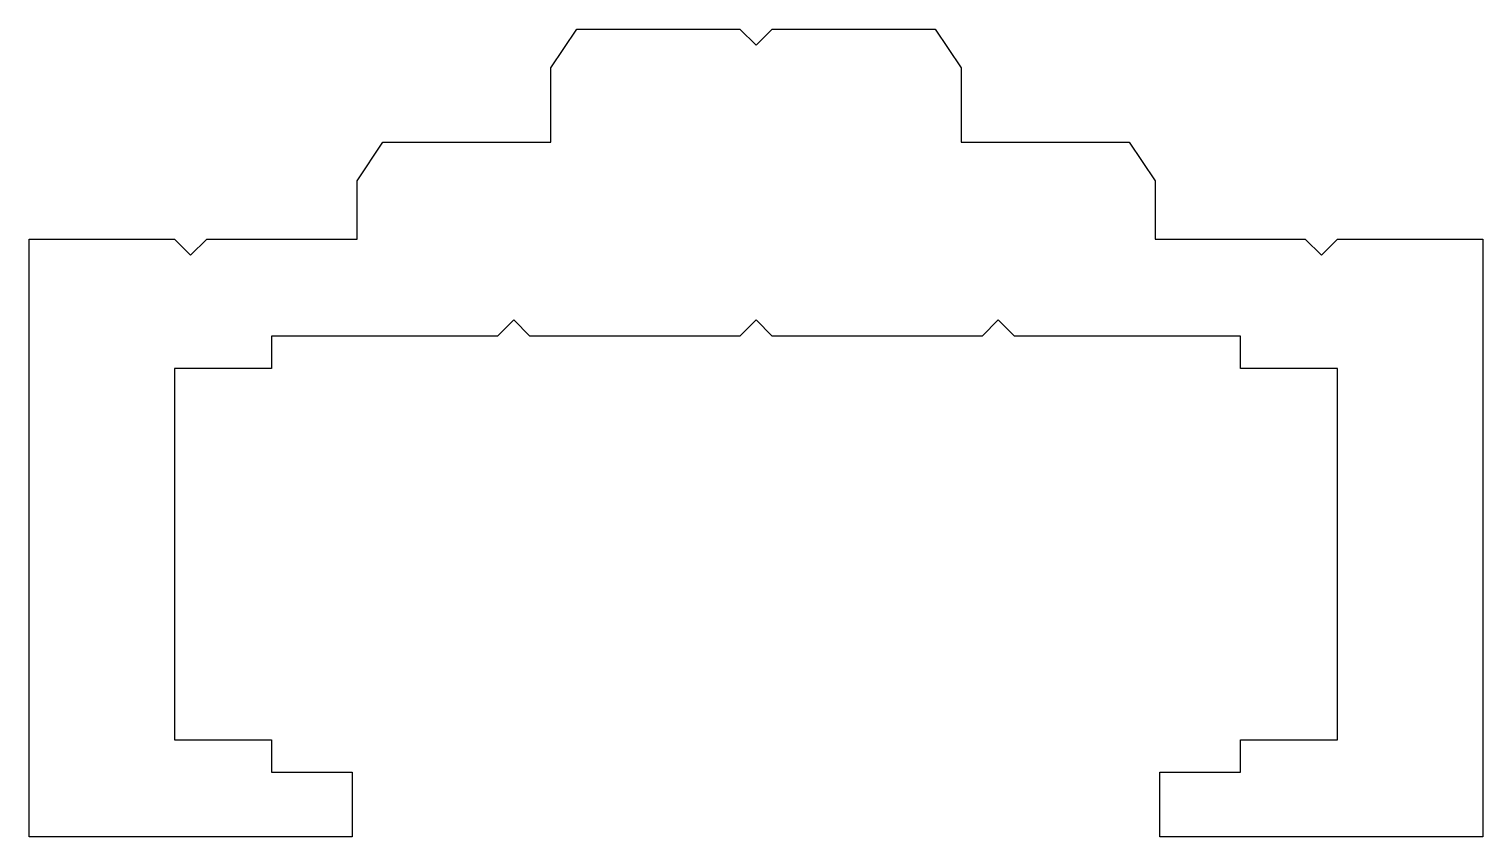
# Model space of a CAD drawing. Extents: x 143 to 188, y 210.2 to 235.2.
import ezdxf

# ---------------------------------------------------------------- set-up
doc = ezdxf.new("R2010")
doc.units = 0
doc.layers.get('0').update_dxf_attribs({"linetype": 'CONTINUOUS'})

msp = doc.modelspace()

# ---------------------------------------------------------------- linework, layer by layer
msp.add_lwpolyline([(150.478, 213.215), (150.478, 212.215), (152.978, 212.215), (152.978, 210.215), (147.478, 210.215), (142.978, 210.215), (142.978, 228.715), (147.478, 228.715), (147.978, 228.215), (148.478, 228.715), (153.128, 228.715), (153.128, 230.515), (153.928, 231.715), (159.128, 231.715), (159.128, 234.015), (159.928, 235.215), (164.978, 235.215), (165.478, 234.715), (165.978, 235.215), (171.028, 235.215), (171.828, 234.015), (171.828, 231.715), (177.028, 231.715), (177.828, 230.515), (177.828, 228.715), (182.478, 228.715), (182.978, 228.215), (183.478, 228.715), (187.978, 228.715), (187.978, 210.215), (183.478, 210.215), (177.978, 210.215), (177.978, 212.215), (180.478, 212.215), (180.478, 213.215), (183.478, 213.215), (183.478, 224.715), (180.478, 224.715), (180.478, 225.715), (173.478, 225.715), (172.978, 226.215), (172.478, 225.715), (165.978, 225.715), (165.478, 226.215), (164.978, 225.715), (158.478, 225.715), (157.978, 226.215), (157.478, 225.715), (150.478, 225.715), (150.478, 224.715), (147.478, 224.715), (147.478, 213.215)], close=True)

doc.saveas('drawing.dxf')
